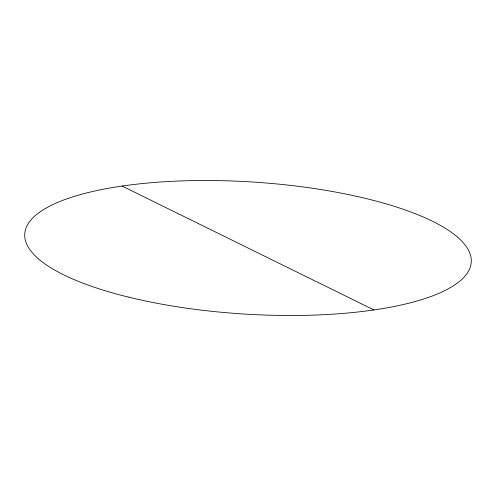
<?xml version="1.0" encoding="UTF-8"?>
<svg xmlns="http://www.w3.org/2000/svg" width="496" height="496" viewBox="0 0 496 496"><rect width="100%" height="100%" fill="white"/><g stroke="black" fill="none" stroke-linecap="round" stroke-linejoin="round"><path stroke-width="0.74" d="M122.066 186.05L373.941 309.95M128.08 297.017A223.69 66.148 3.6 0 0 471.076 263.674A223.69 66.148 3.6 0 0 144.844 183.309A223.69 66.148 3.6 0 0 128.08 297.017"/></g></svg>
